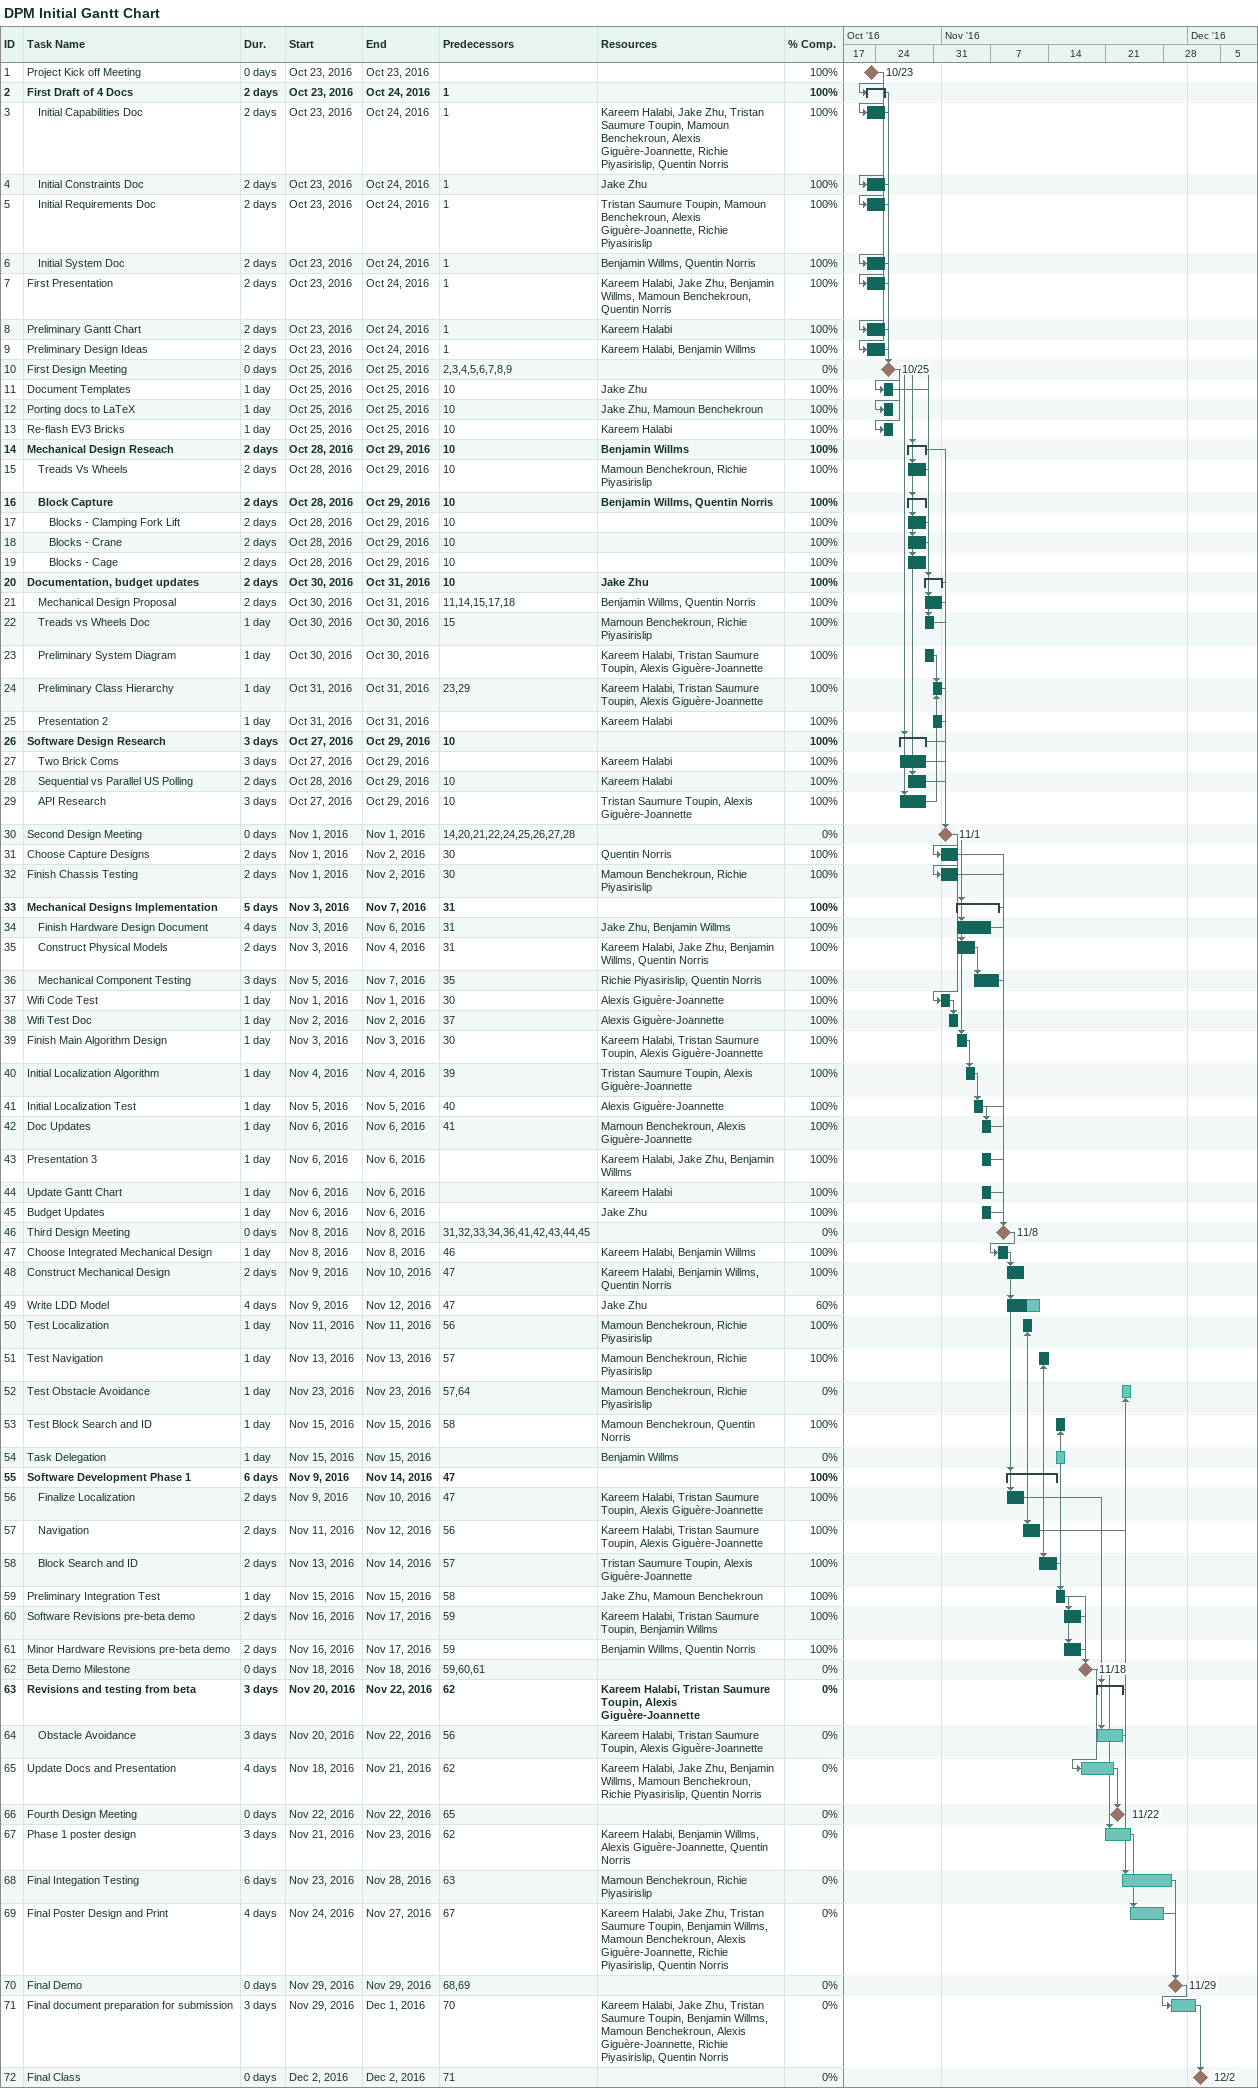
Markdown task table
DPM Initial Gantt Chart

| ID | Level | Task | Duration | Start | Finish | Predecessors | Resources | % complete |
|---|---|---|---|---|---|---|---|---|
| 1 | 1 | Project Kick off Meeting | 0d | 2016-10-23 | 2016-10-23 |  |  | 100 |
| 2 | 1 | **First Draft of 4 Docs** | 2d | 2016-10-23 | 2016-10-24 | 1 |  | 100 |
| 3 | 2 | Initial Capabilities Doc | 2d | 2016-10-23 | 2016-10-24 | 1 | Kareem Halabi, Jake Zhu, Tristan Saumure Toupin, Mamoun Benchekroun, Alexis Giguère-Joannette, Richie Piyasirislip, Quentin Norris | 100 |
| 4 | 2 | Initial Constraints Doc | 2d | 2016-10-23 | 2016-10-24 | 1 | Jake Zhu | 100 |
| 5 | 2 | Initial Requirements Doc | 2d | 2016-10-23 | 2016-10-24 | 1 | Tristan Saumure Toupin, Mamoun Benchekroun, Alexis Giguère-Joannette, Richie Piyasirislip | 100 |
| 6 | 2 | Initial System Doc | 2d | 2016-10-23 | 2016-10-24 | 1 | Benjamin Willms, Quentin Norris | 100 |
| 7 | 1 | First Presentation | 2d | 2016-10-23 | 2016-10-24 | 1 | Kareem Halabi, Jake Zhu, Benjamin Willms, Mamoun Benchekroun, Quentin Norris | 100 |
| 8 | 1 | Preliminary Gantt Chart | 2d | 2016-10-23 | 2016-10-24 | 1 | Kareem Halabi | 100 |
| 9 | 1 | Preliminary Design Ideas | 2d | 2016-10-23 | 2016-10-24 | 1 | Kareem Halabi, Benjamin Willms | 100 |
| 10 | 1 | First Design Meeting | 0d | 2016-10-25 | 2016-10-25 | 2, 3, 4, 5, 6, 7, 8, 9 |  | 0 |
| 11 | 1 | Document Templates | 1d | 2016-10-25 | 2016-10-25 | 10 | Jake Zhu | 100 |
| 12 | 1 | Porting docs to LaTeX | 1d | 2016-10-25 | 2016-10-25 | 10 | Jake Zhu, Mamoun Benchekroun | 100 |
| 13 | 1 | Re-flash EV3 Bricks | 1d | 2016-10-25 | 2016-10-25 | 10 | Kareem Halabi | 100 |
| 14 | 1 | **Mechanical Design Reseach** | 2d | 2016-10-28 | 2016-10-29 | 10 | Benjamin Willms | 100 |
| 15 | 2 | Treads Vs Wheels | 2d | 2016-10-28 | 2016-10-29 | 10 | Mamoun Benchekroun, Richie Piyasirislip | 100 |
| 16 | 2 | **Block Capture** | 2d | 2016-10-28 | 2016-10-29 | 10 | Benjamin Willms, Quentin Norris | 100 |
| 17 | 3 | Blocks - Clamping Fork Lift | 2d | 2016-10-28 | 2016-10-29 | 10 |  | 100 |
| 18 | 3 | Blocks - Crane | 2d | 2016-10-28 | 2016-10-29 | 10 |  | 100 |
| 19 | 3 | Blocks - Cage | 2d | 2016-10-28 | 2016-10-29 | 10 |  | 100 |
| 20 | 1 | **Documentation, budget updates** | 2d | 2016-10-30 | 2016-10-31 | 10 | Jake Zhu | 100 |
| 21 | 2 | Mechanical Design Proposal | 2d | 2016-10-30 | 2016-10-31 | 11, 14, 15, 17, 18 | Benjamin Willms, Quentin Norris | 100 |
| 22 | 2 | Treads vs Wheels Doc | 1d | 2016-10-30 | 2016-10-30 | 15 | Mamoun Benchekroun, Richie Piyasirislip | 100 |
| 23 | 2 | Preliminary System Diagram | 1d | 2016-10-30 | 2016-10-30 |  | Kareem Halabi, Tristan Saumure Toupin, Alexis Giguère-Joannette | 100 |
| 24 | 2 | Preliminary Class Hierarchy | 1d | 2016-10-31 | 2016-10-31 | 23, 29 | Kareem Halabi, Tristan Saumure Toupin, Alexis Giguère-Joannette | 100 |
| 25 | 2 | Presentation 2 | 1d | 2016-10-31 | 2016-10-31 |  | Kareem Halabi | 100 |
| 26 | 1 | **Software Design Research** | 3d | 2016-10-27 | 2016-10-29 | 10 |  | 100 |
| 27 | 2 | Two Brick Coms | 3d | 2016-10-27 | 2016-10-29 |  | Kareem Halabi | 100 |
| 28 | 2 | Sequential vs Parallel US Polling | 2d | 2016-10-28 | 2016-10-29 | 10 | Kareem Halabi | 100 |
| 29 | 2 | API Research | 3d | 2016-10-27 | 2016-10-29 | 10 | Tristan Saumure Toupin, Alexis Giguère-Joannette | 100 |
| 30 | 1 | Second Design Meeting | 0d | 2016-11-01 | 2016-11-01 | 14, 20, 21, 22, 24, 25, 26, 27, 28 |  | 0 |
| 31 | 1 | Choose Capture Designs | 2d | 2016-11-01 | 2016-11-02 | 30 | Quentin Norris | 100 |
| 32 | 1 | Finish Chassis Testing | 2d | 2016-11-01 | 2016-11-02 | 30 | Mamoun Benchekroun, Richie Piyasirislip | 100 |
| 33 | 1 | **Mechanical Designs Implementation** | 5d | 2016-11-03 | 2016-11-07 | 31 |  | 100 |
| 34 | 2 | Finish Hardware Design Document | 4d | 2016-11-03 | 2016-11-06 | 31 | Jake Zhu, Benjamin Willms | 100 |
| 35 | 2 | Construct Physical Models | 2d | 2016-11-03 | 2016-11-04 | 31 | Kareem Halabi, Jake Zhu, Benjamin Willms, Quentin Norris | 100 |
| 36 | 2 | Mechanical Component Testing | 3d | 2016-11-05 | 2016-11-07 | 35 | Richie Piyasirislip, Quentin Norris | 100 |
| 37 | 1 | Wifi Code Test | 1d | 2016-11-01 | 2016-11-01 | 30 | Alexis Giguère-Joannette | 100 |
| 38 | 1 | Wifi Test Doc | 1d | 2016-11-02 | 2016-11-02 | 37 | Alexis Giguère-Joannette | 100 |
| 39 | 1 | Finish Main Algorithm Design | 1d | 2016-11-03 | 2016-11-03 | 30 | Kareem Halabi, Tristan Saumure Toupin, Alexis Giguère-Joannette | 100 |
| 40 | 1 | Initial Localization Algorithm | 1d | 2016-11-04 | 2016-11-04 | 39 | Tristan Saumure Toupin, Alexis Giguère-Joannette | 100 |
| 41 | 1 | Initial Localization Test | 1d | 2016-11-05 | 2016-11-05 | 40 | Alexis Giguère-Joannette | 100 |
| 42 | 1 | Doc Updates | 1d | 2016-11-06 | 2016-11-06 | 41 | Mamoun Benchekroun, Alexis Giguère-Joannette | 100 |
| 43 | 1 | Presentation 3 | 1d | 2016-11-06 | 2016-11-06 |  | Kareem Halabi, Jake Zhu, Benjamin Willms | 100 |
| 44 | 1 | Update Gantt Chart | 1d | 2016-11-06 | 2016-11-06 |  | Kareem Halabi | 100 |
| 45 | 1 | Budget Updates | 1d | 2016-11-06 | 2016-11-06 |  | Jake Zhu | 100 |
| 46 | 1 | Third Design Meeting | 0d | 2016-11-08 | 2016-11-08 | 31, 32, 33, 34, 36, 41, 42, 43, 44, 45 |  | 0 |
| 47 | 1 | Choose Integrated Mechanical Design | 1d | 2016-11-08 | 2016-11-08 | 46 | Kareem Halabi, Benjamin Willms | 100 |
| 48 | 1 | Construct Mechanical Design | 2d | 2016-11-09 | 2016-11-10 | 47 | Kareem Halabi, Benjamin Willms, Quentin Norris | 100 |
| 49 | 1 | Write LDD Model | 4d | 2016-11-09 | 2016-11-12 | 47 | Jake Zhu | 60 |
| 50 | 1 | Test Localization | 1d | 2016-11-11 | 2016-11-11 | 56 | Mamoun Benchekroun, Richie Piyasirislip | 100 |
| 51 | 1 | Test Navigation | 1d | 2016-11-13 | 2016-11-13 | 57 | Mamoun Benchekroun, Richie Piyasirislip | 100 |
| 52 | 1 | Test Obstacle Avoidance | 1d | 2016-11-23 | 2016-11-23 | 57, 64 | Mamoun Benchekroun, Richie Piyasirislip | 0 |
| 53 | 1 | Test Block Search and ID | 1d | 2016-11-15 | 2016-11-15 | 58 | Mamoun Benchekroun, Quentin Norris | 100 |
| 54 | 1 | Task Delegation | 1d | 2016-11-15 | 2016-11-15 |  | Benjamin Willms | 0 |
| 55 | 1 | **Software Development Phase 1** | 6d | 2016-11-09 | 2016-11-14 | 47 |  | 100 |
| 56 | 2 | Finalize Localization | 2d | 2016-11-09 | 2016-11-10 | 47 | Kareem Halabi, Tristan Saumure Toupin, Alexis Giguère-Joannette | 100 |
| 57 | 2 | Navigation | 2d | 2016-11-11 | 2016-11-12 | 56 | Kareem Halabi, Tristan Saumure Toupin, Alexis Giguère-Joannette | 100 |
| 58 | 2 | Block Search and ID | 2d | 2016-11-13 | 2016-11-14 | 57 | Tristan Saumure Toupin, Alexis Giguère-Joannette | 100 |
| 59 | 1 | Preliminary Integration Test | 1d | 2016-11-15 | 2016-11-15 | 58 | Jake Zhu, Mamoun Benchekroun | 100 |
| 60 | 1 | Software Revisions pre-beta demo | 2d | 2016-11-16 | 2016-11-17 | 59 | Kareem Halabi, Tristan Saumure Toupin, Benjamin Willms | 100 |
| 61 | 1 | Minor Hardware Revisions pre-beta demo | 2d | 2016-11-16 | 2016-11-17 | 59 | Benjamin Willms, Quentin Norris | 100 |
| 62 | 1 | Beta Demo Milestone | 0d | 2016-11-18 | 2016-11-18 | 59, 60, 61 |  | 0 |
| 63 | 1 | **Revisions and testing from beta** | 3d | 2016-11-20 | 2016-11-22 | 62 | Kareem Halabi, Tristan Saumure Toupin, Alexis Giguère-Joannette | 0 |
| 64 | 2 | Obstacle Avoidance | 3d | 2016-11-20 | 2016-11-22 | 56 | Kareem Halabi, Tristan Saumure Toupin, Alexis Giguère-Joannette | 0 |
| 65 | 1 | Update Docs and Presentation | 4d | 2016-11-18 | 2016-11-21 | 62 | Kareem Halabi, Jake Zhu, Benjamin Willms, Mamoun Benchekroun, Richie Piyasirislip, Quentin Norris | 0 |
| 66 | 1 | Fourth Design Meeting | 0d | 2016-11-22 | 2016-11-22 | 65 |  | 0 |
| 67 | 1 | Phase 1 poster design | 3d | 2016-11-21 | 2016-11-23 | 62 | Kareem Halabi, Benjamin Willms, Alexis Giguère-Joannette, Quentin Norris | 0 |
| 68 | 1 | Final Integation Testing | 6d | 2016-11-23 | 2016-11-28 | 63 | Mamoun Benchekroun, Richie Piyasirislip | 0 |
| 69 | 1 | Final Poster Design and Print | 4d | 2016-11-24 | 2016-11-27 | 67 | Kareem Halabi, Jake Zhu, Tristan Saumure Toupin, Benjamin Willms, Mamoun Benchekroun, Alexis Giguère-Joannette, Richie Piyasirislip, Quentin Norris | 0 |
| 70 | 1 | Final Demo | 0d | 2016-11-29 | 2016-11-29 | 68, 69 |  | 0 |
| 71 | 1 | Final document preparation for submission | 3d | 2016-11-29 | 2016-12-01 | 70 | Kareem Halabi, Jake Zhu, Tristan Saumure Toupin, Benjamin Willms, Mamoun Benchekroun, Alexis Giguère-Joannette, Richie Piyasirislip, Quentin Norris | 0 |
| 72 | 1 | Final Class | 0d | 2016-12-02 | 2016-12-02 | 71 |  | 0 |
